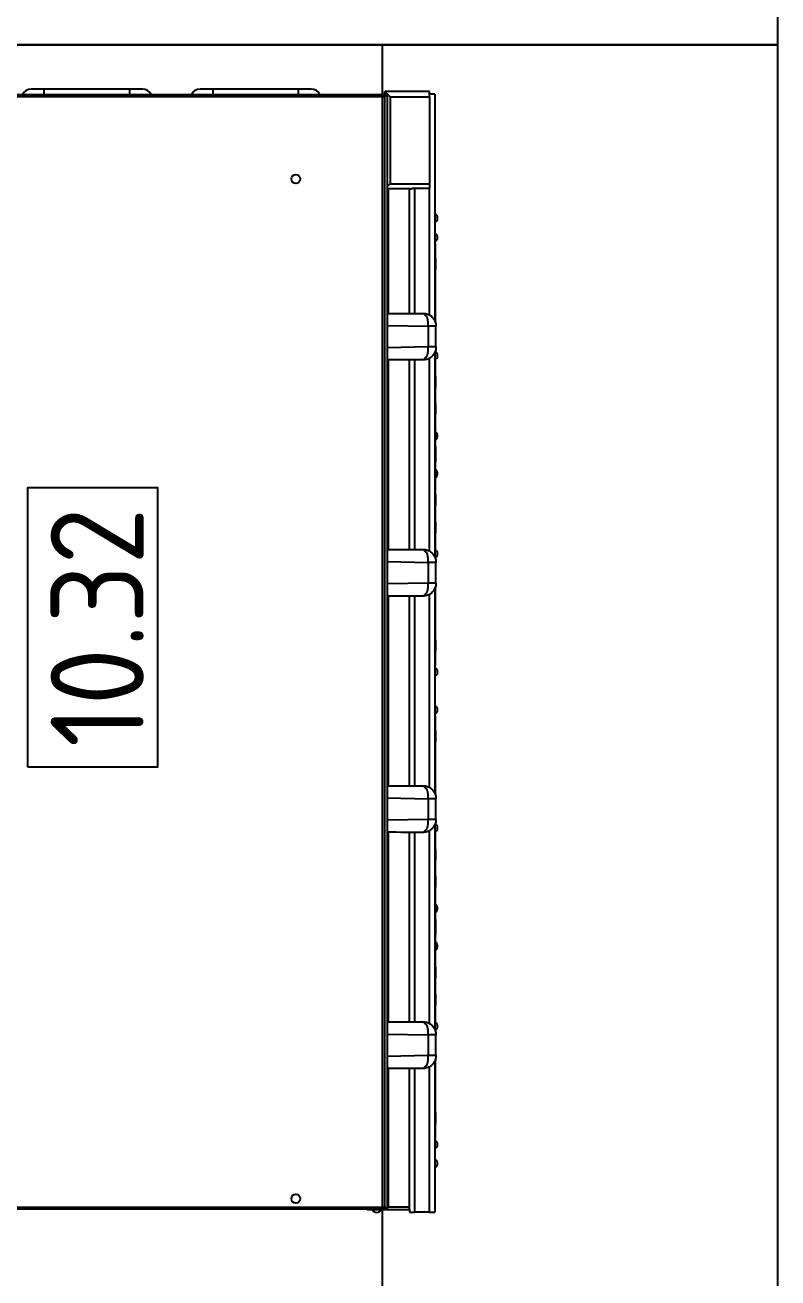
# Model space of a CAD drawing. Header units: inches. Extents: x 0 to 24647, y -6 to 17516.
# Drawn here: x 6069 to 6635, y 8262 to 9204 of the extents above; entities that cross this region are included whole.
import ezdxf
from ezdxf.enums import TextEntityAlignment as Align

# ---------------------------------------------------------------- set-up
doc = ezdxf.new("R2010")
doc.units = ezdxf.units.IN
doc.header["$MEASUREMENT"] = 0
doc.linetypes.add('AUSGEZOGEN', pattern=[0])
for name, color, linetype in [('200', 7, 'Continuous'), ('260G', 2, 'Continuous'), ('410P', 4, 'Continuous')]:
    doc.layers.add(name, color=color, linetype=linetype)
doc.styles.add('ISO8', font='isocp2.shx')

# ---------------------------------------------------------------- blocks, each defined once
blk = doc.blocks.new('POS-G-A')
at = {"layer": '410P'}
blk.add_lwpolyline([(-105, -49), (-105, 49), (105, 49), (105, -49)], close=True, dxfattribs=at)
at = {"layer": '410P', "color": 3, "style": 'ISO8'}
blk.add_attdef('POS', text='', height=70, dxfattribs=at).set_placement((0, 0), align=Align.MIDDLE_CENTER)
blk = doc.blocks.new('A$C3F0045C2')
at = {"layer": '260G'}
for p, q in [((2.13, 37.79), (2.13, 489.66)), ((3.84, 487.96), (3.84, 39.5)), ((839.24, 39.5), (839.24, 487.96)), ((840.94, 489.66), (840.94, 37.79)), ((845.01, 296.02), (845.01, 305.54)), ((845.01, 296.02), (840.94, 296.02)), ((845.01, 231.41), (845.01, 296.02)), ((840.94, 231.41), (845.01, 231.41)), ((845.01, 221.88), (845.01, 231.41)), ((840.97, 215.38), (840.97, 185.05)), ((845.01, 169.02), (845.01, 178.54)), ((845.01, 169.02), (840.94, 169.02)), ((845.01, 104.41), (845.01, 169.02)), ((840.94, 104.41), (845.01, 104.41)), ((845.01, 94.88), (845.01, 104.41)), ((840.97, 88.38), (840.97, 39.5)), ((1.9, 52.74), (1.9, 48.86)), ((2.13, 52.74), (1.9, 52.74)), ((1.9, 48.86), (1.9, 20.99)), ((1.9, 48.86), (2.13, 48.86)), ((3.84, 39.5), (2.13, 37.79)), ((840.94, 37.79), (2.13, 37.79)), ((3.81, 20.99), (3.81, 37.79)), ((3.84, 39.5), (839.24, 39.5)), ((117.84, 7.05), (117.24, 37.79)), ((133.99, 37.79), (133.39, 7.05)), ((295.51, 7.05), (294.91, 37.79)), ((311.67, 37.79), (311.07, 7.05)), ((473.31, 7.05), (472.71, 37.79)), ((489.47, 37.79), (488.87, 7.05)), ((650.98, 7.05), (650.38, 37.79)), ((667.14, 37.79), (666.54, 7.05)), ((769.92, 20.53), (769.92, 37.79)), ((771.63, 37.79), (773.81, 35.61)), ((843.08, 39.5), (839.19, 35.61)), ((840.94, 37.79), (839.24, 39.5)), ((840.94, 39.5), (843.08, 39.5)), ((843.08, 5.83), (843.08, 39.5)), ((108.12, 37.01), (3.81, 37.01)), ((285.79, 37.01), (143.11, 37.01)), ((463.59, 37.01), (320.78, 37.01)), ((641.26, 37.01), (498.58, 37.01)), ((769.92, 37.01), (676.26, 37.01)), ((773.81, 35.61), (773.81, 5.83)), ((839.19, 35.61), (773.81, 35.61)), ((839.19, 35.61), (839.19, 5.83)), ((0, 20.99), (0, 17.11)), ((1.9, 20.99), (0, 20.99)), ((1.9, 20.99), (3.81, 20.99)), ((3.81, 20.99), (108.1, 20.99)), ((143.13, 20.99), (285.77, 20.99)), ((320.8, 20.99), (463.57, 20.99)), ((498.6, 20.99), (641.25, 20.99)), ((676.27, 20.99), (769.92, 20.99)), ((0, 5.83), (0, 17.11)), ((108.1, 17.11), (0, 17.11)), ((285.77, 17.11), (143.13, 17.11)), ((463.57, 17.11), (320.8, 17.11)), ((641.24, 17.11), (498.6, 17.11)), ((770.51, 17.11), (676.28, 17.11)), ((770.51, 17.11), (770.51, 5.83)), ((0, 5.83), (0, 1.94)), ((0, 5.83), (109.41, 5.83)), ((113.74, 1.94), (0, 1.94)), ((55.52, 1.61), (55.52, 1.94)), ((61.87, 1.61), (55.52, 1.61)), ((61.87, 1.61), (61.87, 1.94)), ((114.55, 1.61), (61.87, 1.61)), ((64.07, 1.59), (64.07, 1.61)), ((64.71, 1.59), (64.07, 1.59)), ((64.71, 1.59), (64.71, 1.61)), ((66.61, 1.59), (64.71, 1.59)), ((66.61, 1.59), (66.61, 1.61)), ((66.83, 1.59), (66.61, 1.59)), ((75.01, 1.32), (66.75, 1.32)), ((66.83, 1.59), (67.24, 1.59)), ((67.25, 1.59), (67.24, 1.59)), ((67.25, 1.59), (67.25, 1.61)), ((67.88, 1.59), (67.25, 1.59)), ((67.88, 1.59), (67.88, 1.61)), ((73.87, 1.59), (67.88, 1.59)), ((73.87, 1.59), (73.87, 1.61)), ((74.51, 1.59), (73.87, 1.59)), ((74.51, 1.59), (74.51, 1.61)), ((74.51, 1.59), (74.92, 1.59)), ((74.51, 1.59), (74.51, 1.59)), ((75.14, 1.59), (74.92, 1.59)), ((75.14, 1.59), (75.14, 1.61)), ((77.05, 1.59), (75.14, 1.59)), ((77.05, 1.59), (77.05, 1.61)), ((77.68, 1.59), (77.05, 1.59)), ((77.68, 1.59), (77.68, 1.61)), ((117.86, 7.05), (117.84, 7.05)), ((133.39, 7.05), (117.86, 7.05)), ((117.86, 1.05), (133.39, 1.05)), ((136.72, 1.61), (136.7, 1.61)), ((291.41, 1.94), (137.52, 1.94)), ((141.85, 5.83), (287.08, 5.83)), ((144.42, 1.61), (143.03, 1.61)), ((144.42, 1.61), (144.42, 1.94)), ((150.77, 1.61), (144.42, 1.61)), ((150.77, 1.61), (150.77, 1.94)), ((278, 1.61), (150.77, 1.61)), ((152.97, 1.59), (152.97, 1.61)), ((153.61, 1.59), (152.97, 1.59)), ((153.61, 1.59), (153.61, 1.61)), ((155.51, 1.59), (153.61, 1.59)), ((155.51, 1.59), (155.51, 1.61)), ((155.73, 1.59), (155.51, 1.59)), ((163.91, 1.32), (155.65, 1.32)), ((155.73, 1.59), (156.14, 1.59)), ((156.15, 1.59), (156.14, 1.59)), ((156.15, 1.59), (156.15, 1.61)), ((156.78, 1.59), (156.15, 1.59)), ((156.78, 1.59), (156.78, 1.61)), ((162.77, 1.59), (156.78, 1.59)), ((162.77, 1.59), (162.77, 1.61)), ((163.41, 1.59), (162.77, 1.59)), ((163.41, 1.59), (163.41, 1.61)), ((163.41, 1.59), (163.82, 1.59)), ((163.41, 1.59), (163.41, 1.59)), ((164.04, 1.59), (163.82, 1.59)), ((164.04, 1.59), (164.04, 1.61)), ((165.95, 1.59), (164.04, 1.59)), ((165.95, 1.59), (165.95, 1.61)), ((166.58, 1.59), (165.95, 1.59)), ((166.58, 1.59), (166.58, 1.61)), ((173.29, 1.59), (173.29, 1.61)), ((173.39, 1.59), (173.29, 1.59)), ((173.39, 1.59), (173.39, 1.61)), ((179.35, 1.59), (173.39, 1.59)), ((184.23, 1.32), (175.97, 1.32)), ((179.35, 1.59), (179.35, 1.61)), ((180.42, 1.59), (179.35, 1.59)), ((180.42, 1.59), (180.42, 1.61)), ((186.8, 1.59), (180.42, 1.59)), ((186.8, 1.59), (186.8, 1.61)), ((186.9, 1.59), (186.8, 1.59)), ((186.9, 1.59), (186.9, 1.61)), ((208.63, 1.36), (208.63, 1.61)), ((220.15, 1.36), (208.63, 1.36)), ((211.82, 1.36), (211.82, 1.1)), ((211.82, 1.1), (213.24, 1.1)), ((213.24, 1.36), (213.24, 1.1)), ((213.24, 1.1), (215.53, 1.1)), ((215.53, 1.36), (215.53, 1.1)), ((215.53, 1.1), (216.67, 1.1)), ((216.67, 1.36), (216.67, 1.1)), ((220.15, 1.36), (220.15, 1.61)), ((241.87, 1.59), (241.87, 1.61)), ((242.51, 1.59), (241.87, 1.59)), ((242.51, 1.59), (242.51, 1.61)), ((244.41, 1.59), (242.51, 1.59)), ((244.41, 1.59), (244.41, 1.61)), ((244.63, 1.59), (244.41, 1.59)), ((252.81, 1.32), (244.55, 1.32)), ((244.63, 1.59), (245.04, 1.59)), ((245.05, 1.59), (245.04, 1.59)), ((245.05, 1.59), (245.05, 1.61)), ((245.68, 1.59), (245.05, 1.59)), ((245.68, 1.59), (245.68, 1.61)), ((251.67, 1.59), (245.68, 1.59)), ((251.67, 1.59), (251.67, 1.61)), ((252.31, 1.59), (251.67, 1.59)), ((252.31, 1.59), (252.31, 1.61)), ((252.31, 1.59), (252.72, 1.59)), ((252.31, 1.59), (252.31, 1.59)), ((252.94, 1.59), (252.72, 1.59)), ((252.94, 1.59), (252.94, 1.61)), ((254.85, 1.59), (252.94, 1.59)), ((254.85, 1.59), (254.85, 1.61)), ((255.48, 1.59), (254.85, 1.59)), ((255.48, 1.59), (255.48, 1.61)), ((262.19, 1.59), (262.19, 1.61)), ((262.29, 1.59), (262.19, 1.59)), ((262.29, 1.59), (262.29, 1.61)), ((268.25, 1.59), (262.29, 1.59)), ((273.13, 1.32), (264.87, 1.32)), ((268.25, 1.59), (268.25, 1.61)), ((269.32, 1.59), (268.25, 1.59)), ((269.32, 1.59), (269.32, 1.61)), ((275.7, 1.59), (269.32, 1.59)), ((275.7, 1.59), (275.7, 1.61)), ((275.8, 1.59), (275.7, 1.59)), ((275.8, 1.59), (275.8, 1.61)), ((278, 1.61), (278, 1.94)), ((284.35, 1.61), (278, 1.61)), ((284.35, 1.61), (284.35, 1.94)), ((285.95, 1.61), (284.35, 1.61)), ((295.54, 7.05), (295.51, 7.05)), ((311.07, 7.05), (295.54, 7.05)), ((295.54, 1.05), (311.07, 1.05)), ((366.9, 1.61), (314.37, 1.61)), ((469.21, 1.94), (315.19, 1.94)), ((319.52, 5.83), (464.88, 5.83)), ((351.09, 1.59), (351.09, 1.61)), ((351.19, 1.59), (351.09, 1.59)), ((351.19, 1.59), (351.19, 1.61)), ((357.15, 1.59), (351.19, 1.59)), ((362.03, 1.32), (353.77, 1.32)), ((357.15, 1.59), (357.15, 1.61)), ((358.22, 1.59), (357.15, 1.59)), ((358.22, 1.59), (358.22, 1.61)), ((364.6, 1.59), (358.22, 1.59)), ((364.6, 1.59), (364.6, 1.61)), ((364.7, 1.59), (364.6, 1.59)), ((364.7, 1.59), (364.7, 1.61)), ((366.9, 1.61), (366.9, 1.94)), ((373.25, 1.61), (366.9, 1.61)), ((373.25, 1.61), (373.25, 1.94)), ((411.12, 1.61), (411.12, 1.94)), ((417.47, 1.61), (411.12, 1.61)), ((417.47, 1.61), (417.47, 1.94)), ((470.03, 1.61), (417.47, 1.61)), ((419.67, 1.59), (419.67, 1.61)), ((420.31, 1.59), (419.67, 1.59)), ((420.31, 1.59), (420.31, 1.61)), ((422.21, 1.59), (420.31, 1.59)), ((422.21, 1.59), (422.21, 1.61)), ((422.43, 1.59), (422.21, 1.59)), ((430.61, 1.32), (422.35, 1.32)), ((422.43, 1.59), (422.84, 1.59)), ((422.85, 1.59), (422.84, 1.59)), ((422.85, 1.59), (422.85, 1.61)), ((423.48, 1.59), (422.85, 1.59)), ((423.48, 1.59), (423.48, 1.61)), ((429.47, 1.59), (423.48, 1.59)), ((429.47, 1.59), (429.47, 1.61)), ((430.11, 1.59), (429.47, 1.59)), ((430.11, 1.59), (430.11, 1.61)), ((430.11, 1.59), (430.52, 1.59)), ((430.11, 1.59), (430.11, 1.59)), ((430.74, 1.59), (430.52, 1.59)), ((430.74, 1.59), (430.74, 1.61)), ((432.65, 1.59), (430.74, 1.59)), ((432.65, 1.59), (432.65, 1.61)), ((433.28, 1.59), (432.65, 1.59)), ((433.28, 1.59), (433.28, 1.61)), ((473.34, 7.05), (473.31, 7.05)), ((488.87, 7.05), (473.34, 7.05)), ((473.34, 1.05), (488.87, 1.05)), ((492.19, 1.61), (492.17, 1.61)), ((646.88, 1.94), (492.99, 1.94)), ((497.32, 5.83), (642.55, 5.83)), ((500.02, 1.61), (498.51, 1.61)), ((500.02, 1.61), (500.02, 1.94)), ((506.37, 1.61), (500.02, 1.61)), ((506.37, 1.61), (506.37, 1.94)), ((633.6, 1.61), (506.37, 1.61)), ((508.57, 1.59), (508.57, 1.61)), ((509.21, 1.59), (508.57, 1.59)), ((509.21, 1.59), (509.21, 1.61)), ((511.11, 1.59), (509.21, 1.59)), ((511.11, 1.59), (511.11, 1.61)), ((511.33, 1.59), (511.11, 1.59)), ((519.51, 1.32), (511.25, 1.32)), ((511.33, 1.59), (511.74, 1.59)), ((511.75, 1.59), (511.74, 1.59)), ((511.75, 1.59), (511.75, 1.61)), ((512.38, 1.59), (511.75, 1.59)), ((512.38, 1.59), (512.38, 1.61)), ((518.37, 1.59), (512.38, 1.59)), ((518.37, 1.59), (518.37, 1.61)), ((519.01, 1.59), (518.37, 1.59)), ((519.01, 1.59), (519.01, 1.61)), ((519.01, 1.59), (519.42, 1.59)), ((519.01, 1.59), (519.01, 1.59)), ((519.64, 1.59), (519.42, 1.59)), ((519.64, 1.59), (519.64, 1.61)), ((521.55, 1.59), (519.64, 1.59)), ((521.55, 1.59), (521.55, 1.61)), ((522.18, 1.59), (521.55, 1.59)), ((522.18, 1.59), (522.18, 1.61)), ((528.89, 1.59), (528.89, 1.61)), ((528.99, 1.59), (528.89, 1.59)), ((528.99, 1.59), (528.99, 1.61)), ((534.95, 1.59), (528.99, 1.59)), ((539.83, 1.32), (531.57, 1.32)), ((534.95, 1.59), (534.95, 1.61)), ((536.02, 1.59), (534.95, 1.59)), ((536.02, 1.59), (536.02, 1.61)), ((542.4, 1.59), (536.02, 1.59)), ((542.4, 1.59), (542.4, 1.61)), ((542.5, 1.59), (542.4, 1.59)), ((542.5, 1.59), (542.5, 1.61)), ((564.23, 1.36), (564.23, 1.61)), ((575.75, 1.36), (564.23, 1.36)), ((567.42, 1.36), (567.42, 1.1)), ((567.42, 1.1), (568.84, 1.1)), ((568.84, 1.36), (568.84, 1.1)), ((568.84, 1.1), (571.13, 1.1)), ((571.13, 1.36), (571.13, 1.1)), ((571.13, 1.1), (572.27, 1.1)), ((572.27, 1.36), (572.27, 1.1)), ((575.75, 1.36), (575.75, 1.61)), ((597.47, 1.59), (597.47, 1.61)), ((598.11, 1.59), (597.47, 1.59)), ((598.11, 1.59), (598.11, 1.61)), ((600.01, 1.59), (598.11, 1.59)), ((600.01, 1.59), (600.01, 1.61)), ((600.23, 1.59), (600.01, 1.59)), ((608.41, 1.32), (600.15, 1.32)), ((600.23, 1.59), (600.64, 1.59)), ((600.65, 1.59), (600.64, 1.59)), ((600.65, 1.59), (600.65, 1.61)), ((601.28, 1.59), (600.65, 1.59)), ((601.28, 1.59), (601.28, 1.61)), ((607.27, 1.59), (601.28, 1.59)), ((607.27, 1.59), (607.27, 1.61)), ((607.91, 1.59), (607.27, 1.59)), ((607.91, 1.59), (607.91, 1.61)), ((607.91, 1.59), (608.32, 1.59)), ((607.91, 1.59), (607.91, 1.59)), ((608.54, 1.59), (608.32, 1.59)), ((608.54, 1.59), (608.54, 1.61)), ((610.45, 1.59), (608.54, 1.59)), ((610.45, 1.59), (610.45, 1.61)), ((611.08, 1.59), (610.45, 1.59)), ((611.08, 1.59), (611.08, 1.61)), ((617.79, 1.59), (617.79, 1.61)), ((617.89, 1.59), (617.79, 1.59)), ((617.89, 1.59), (617.89, 1.61)), ((623.85, 1.59), (617.89, 1.59)), ((628.73, 1.32), (620.47, 1.32)), ((623.85, 1.59), (623.85, 1.61)), ((624.92, 1.59), (623.85, 1.59)), ((624.92, 1.59), (624.92, 1.61)), ((631.3, 1.59), (624.92, 1.59)), ((631.3, 1.59), (631.3, 1.61)), ((631.4, 1.59), (631.3, 1.59)), ((631.4, 1.59), (631.4, 1.61)), ((633.6, 1.61), (633.6, 1.94)), ((639.95, 1.61), (633.6, 1.61)), ((639.95, 1.61), (639.95, 1.94)), ((641.42, 1.61), (639.95, 1.61)), ((651.01, 7.05), (650.98, 7.05)), ((666.54, 7.05), (651.01, 7.05)), ((651.01, 1.05), (666.54, 1.05)), ((722.5, 1.61), (669.85, 1.61)), ((841.17, 1.94), (670.66, 1.94)), ((674.99, 5.83), (770.51, 5.83)), ((706.69, 1.59), (706.69, 1.61)), ((706.79, 1.59), (706.69, 1.59)), ((706.79, 1.59), (706.79, 1.61)), ((712.75, 1.59), (706.79, 1.59)), ((717.63, 1.32), (709.37, 1.32)), ((712.75, 1.59), (712.75, 1.61)), ((713.82, 1.59), (712.75, 1.59)), ((713.82, 1.59), (713.82, 1.61)), ((720.2, 1.59), (713.82, 1.59)), ((720.2, 1.59), (720.2, 1.61)), ((720.3, 1.59), (720.2, 1.59)), ((720.3, 1.59), (720.3, 1.61)), ((722.5, 1.61), (722.5, 1.94)), ((728.85, 1.61), (722.5, 1.61)), ((728.85, 1.61), (728.85, 1.94)), ((773.81, 5.83), (770.51, 5.83)), ((839.19, 5.83), (773.81, 5.83)), ((839.19, 5.83), (843.08, 5.83)), ((841.17, 1.94), (841.17, 5.83))]:
    blk.add_line(p, q, dxfattribs=at)
for centre in [(10.16, 106.56), (777.37, 106.56)]:
    blk.add_circle(centre, 3.33, dxfattribs=at)
for centre, radius, start, end in [((837.74, 305.54), 7.26, 0, 63.86042), ((837.74, 221.88), 7.26, 296.13958, 0), ((837.74, 178.54), 7.26, 0, 63.86042), ((837.74, 94.88), 7.26, 296.13958, 0), ((3.48, 45.68), 3.69, 115.23083, 244.76917), ((36.58, 3.51), 3.69, 205.23083, 334.76917), ((50.98, 3.51), 3.69, 205.23083, 334.76917), ((66.75, 2.21), 0.889, 224.41531, 270), ((75.01, 2.21), 0.889, 270, 315.58469), ((139.88, 3.51), 3.69, 210.94592, 334.76917), ((155.65, 2.21), 0.889, 224.41531, 270), ((163.91, 2.21), 0.889, 270, 315.58469), ((175.97, 2.21), 0.889, 224.41531, 270), ((184.23, 2.21), 0.889, 270, 315.58469), ((200.2, 3.51), 3.69, 211.05579, 328.94421), ((228.65, 3.51), 3.69, 211.05579, 328.94421), ((244.55, 2.21), 0.889, 224.41531, 270), ((252.81, 2.21), 0.889, 270, 315.58469), ((264.87, 2.21), 0.889, 224.41531, 270), ((273.13, 2.21), 0.889, 270, 315.58469), ((289.1, 3.51), 3.69, 205.23083, 328.78461), ((353.77, 2.21), 0.889, 224.41531, 270), ((362.03, 2.21), 0.889, 270, 315.58469), ((377.88, 3.51), 3.69, 205.23083, 334.76917), ((406.45, 3.51), 3.69, 205.23083, 334.76917), ((422.35, 2.21), 0.889, 224.41531, 270), ((430.61, 2.21), 0.889, 270, 315.58469), ((495.35, 3.51), 3.69, 210.94592, 334.76917), ((511.25, 2.21), 0.889, 224.41531, 270), ((519.51, 2.21), 0.889, 270, 315.58469), ((531.57, 2.21), 0.889, 224.41531, 270), ((539.83, 2.21), 0.889, 270, 315.58469), ((555.68, 3.51), 3.69, 211.05579, 328.94421), ((584.12, 3.51), 3.69, 211.05579, 328.94421), ((600.15, 2.21), 0.889, 224.41531, 270), ((608.41, 2.21), 0.889, 270, 315.58469), ((620.47, 2.21), 0.889, 224.41531, 270), ((628.73, 2.21), 0.889, 270, 315.58469), ((644.58, 3.51), 3.69, 205.23083, 328.78461), ((709.37, 2.21), 0.889, 224.41531, 270), ((717.63, 2.21), 0.889, 270, 315.58469), ((733.35, 3.51), 3.69, 205.23083, 334.76917), ((747.78, 3.51), 3.69, 205.23083, 334.76917)]:
    blk.add_arc(centre, radius, start, end, dxfattribs=at)
for points in [[(108.09, 10.56), (108.1, 19.63), (108.11, 28.71), (108.12, 37.79)], [(143.11, 37.79), (143.12, 28.71), (143.13, 19.63), (143.14, 10.56)], [(285.76, 10.56), (285.77, 19.63), (285.78, 28.71), (285.79, 37.79)], [(320.78, 37.79), (320.79, 28.71), (320.8, 19.63), (320.81, 10.56)], [(463.56, 10.56), (463.57, 19.63), (463.58, 28.71), (463.59, 37.79)], [(498.58, 37.79), (498.59, 28.71), (498.6, 19.63), (498.61, 10.56)], [(641.24, 10.56), (641.25, 19.63), (641.26, 28.71), (641.26, 37.79)], [(676.26, 37.79), (676.27, 28.71), (676.27, 19.63), (676.28, 10.56)], [(488.87, 1.05), (488.87, 1.05), (488.87, 1.05), (488.87, 1.05)], [(666.54, 1.05), (666.53, 1.05), (666.53, 1.05), (666.54, 1.05)], [(666.54, 1.05), (666.54, 1.05), (666.54, 1.05), (666.54, 1.05)], [(666.54, 1.05), (666.54, 1.05), (666.54, 1.05), (666.54, 1.05)], [(666.54, 1.05), (666.54, 1.05), (666.87, 1.05), (666.54, 1.05)]]:
    blk.add_open_spline(points, degree=3, dxfattribs=at)
for points, knots in [([(769.92, 20.53), (769.92, 20.52), (769.92, 20.51), (769.93, 20.34), (769.97, 20.13), (770.08, 19.63), (770.16, 19.35), (770.3, 18.79), (770.37, 18.47), (770.48, 17.79), (770.51, 17.44), (770.51, 17.11)], [1.0183876, 1.0183876, 1.0183876, 1.0183876, 1.0206278, 1.0206278, 1.0597471, 1.0597471, 1.0988664, 1.0988664, 1.1378036, 1.1378036, 1.1767407, 1.1767407, 1.1767407, 1.1767407]), ([(117.86, 1.05), (117.86, 1.05), (117.86, 1.05), (117.86, 1.05), (117.86, 1.05), (117.86, 1.05), (117.88, 1.05), (117.89, 1.05), (117.89, 1.05), (117.86, 1.05), (117.86, 1.05), (117.86, 1.05), (117.86, 1.05), (117.86, 1.05), (117.85, 1.05), (117.85, 1.05), (117.85, 1.05), (117.85, 1.05), (117.84, 1.05), (117.84, 1.05), (117.84, 1.05), (117.82, 1.05), (117.82, 1.05), (117.8, 1.05), (117.8, 1.05), (117.77, 1.05), (117.76, 1.05), (117.71, 1.05), (117.68, 1.05), (116.7, 1.07), (115.75, 1.23), (113.94, 1.8), (113.07, 2.23), (111.5, 3.29), (110.8, 3.94), (109.62, 5.4), (109.13, 6.23), (108.36, 8.17), (108.13, 9.33), (108.12, 10.48)], [0, 0, 0, 0, 0.0000543, 0.0000543, 0.0000679, 0.0000679, 0.0035421, 0.0035421, 0.0070163, 0.0070163, 0.0070706, 0.0070706, 0.0071357, 0.0071357, 0.0072443, 0.0072443, 0.0074614, 0.0074614, 0.0076785, 0.0076785, 0.0081128, 0.0081128, 0.0089812, 0.0089812, 0.0098497, 0.0098497, 0.0115867, 0.0115867, 0.0150606, 0.0150606, 0.1273757, 0.1273757, 0.239719, 0.239719, 0.3520473, 0.3520473, 0.4643908, 0.4643908, 0.6026771, 0.6026771, 0.6026771, 0.6026771]), ([(143.14, 10.56), (143.14, 9.53), (142.96, 8.5), (142.3, 6.56), (141.79, 5.63), (140.52, 3.99), (139.74, 3.27), (138, 2.11), (137.02, 1.67), (135.5, 1.26), (134.98, 1.16), (134.2, 1.08), (133.94, 1.06), (133.64, 1.05), (133.62, 1.05), (133.58, 1.05), (133.56, 1.05), (133.52, 1.05), (133.51, 1.05), (133.48, 1.05), (133.47, 1.05), (133.45, 1.05), (133.45, 1.05), (133.43, 1.05), (133.43, 1.05), (133.42, 1.05), (133.41, 1.05), (133.41, 1.05), (133.41, 1.05), (133.4, 1.05), (133.4, 1.05), (133.4, 1.05), (133.4, 1.05), (133.4, 1.05), (133.4, 1.05), (133.4, 1.05), (133.39, 1.05), (133.39, 1.05), (133.39, 1.05), (133.39, 1.05), (133.39, 1.05), (133.39, 1.05), (133.39, 1.05), (133.39, 1.05)], [0, 0, 0, 0, 0.1231541, 0.1231541, 0.2467397, 0.2467397, 0.370686, 0.370686, 0.4952004, 0.4952004, 0.5566238, 0.5566238, 0.5880495, 0.5880495, 0.5909934, 0.5909934, 0.5932013, 0.5932013, 0.5948572, 0.5948572, 0.5963771, 0.5963771, 0.5971371, 0.5971371, 0.597897, 0.597897, 0.598277, 0.598277, 0.598467, 0.598467, 0.5986569, 0.5986569, 0.5987519, 0.5987519, 0.5988469, 0.5988469, 0.5988944, 0.5988944, 0.5989182, 0.5989182, 0.5989419, 0.5989419, 0.5989657, 0.5989657, 0.5989657, 0.5989657]), ([(295.54, 1.05), (295.52, 1.05), (295.5, 1.05), (295.43, 1.05), (295.38, 1.05), (295.17, 1.05), (295.01, 1.06), (294.38, 1.1), (293.9, 1.17), (292.38, 1.5), (291.34, 1.91), (289.53, 3), (288.71, 3.69), (287.36, 5.27), (286.81, 6.19), (286.06, 8.11), (285.84, 9.15), (285.79, 10.28), (285.79, 10.38), (285.79, 10.48)], [0, 0, 0, 0, 0.0019505, 0.0019505, 0.0081923, 0.0081923, 0.0269223, 0.0269223, 0.083239, 0.083239, 0.2111073, 0.2111073, 0.3352165, 0.3352165, 0.4596007, 0.4596007, 0.5836228, 0.5836228, 0.595886, 0.595886, 0.595886, 0.595886]), ([(320.81, 10.56), (320.81, 9.53), (320.64, 8.5), (319.97, 6.56), (319.47, 5.63), (318.2, 3.99), (317.41, 3.27), (315.67, 2.11), (314.69, 1.67), (313.17, 1.26), (312.66, 1.16), (311.87, 1.08), (311.61, 1.06), (311.32, 1.05), (311.29, 1.05), (311.25, 1.05), (311.23, 1.05), (311.2, 1.05), (311.18, 1.05), (311.16, 1.05), (311.14, 1.05), (311.12, 1.05), (311.12, 1.05), (311.11, 1.05), (311.1, 1.05), (311.09, 1.05), (311.09, 1.05), (311.08, 1.05), (311.08, 1.05), (311.08, 1.05), (311.07, 1.05), (311.07, 1.05), (311.07, 1.05), (311.07, 1.05), (311.07, 1.05), (311.07, 1.05), (311.07, 1.05), (311.07, 1.05), (311.07, 1.05), (311.07, 1.05), (311.07, 1.05), (311.07, 1.05), (311.07, 1.05), (311.07, 1.05), (311.07, 1.05), (311.07, 1.05)], [0, 0, 0, 0, 0.1231541, 0.1231541, 0.2467397, 0.2467397, 0.370686, 0.370686, 0.4952004, 0.4952004, 0.5566238, 0.5566238, 0.5880495, 0.5880495, 0.5909934, 0.5909934, 0.5932013, 0.5932013, 0.5948572, 0.5948572, 0.5963771, 0.5963771, 0.5971371, 0.5971371, 0.597897, 0.597897, 0.598277, 0.598277, 0.598467, 0.598467, 0.5986569, 0.5986569, 0.5987519, 0.5987519, 0.5988469, 0.5988469, 0.5988944, 0.5988944, 0.5989182, 0.5989182, 0.5989419, 0.5989419, 0.5989657, 0.5989657, 0.5989741, 0.5989741, 0.5989741, 0.5989741]), ([(473.34, 1.05), (473.32, 1.05), (473.3, 1.05), (473.23, 1.05), (473.18, 1.05), (472.97, 1.05), (472.81, 1.06), (472.18, 1.1), (471.7, 1.17), (470.18, 1.5), (469.14, 1.91), (467.33, 3), (466.51, 3.69), (465.16, 5.27), (464.61, 6.19), (463.86, 8.11), (463.64, 9.15), (463.59, 10.28), (463.59, 10.38), (463.59, 10.48)], [0, 0, 0, 0, 0.0019505, 0.0019505, 0.0081923, 0.0081923, 0.0269223, 0.0269223, 0.083239, 0.083239, 0.2111073, 0.2111073, 0.3352165, 0.3352165, 0.4596007, 0.4596007, 0.5836228, 0.5836228, 0.595886, 0.595886, 0.595886, 0.595886]), ([(498.61, 10.56), (498.61, 9.53), (498.44, 8.5), (497.77, 6.56), (497.27, 5.63), (496, 3.99), (495.21, 3.27), (493.47, 2.11), (492.49, 1.67), (490.97, 1.26), (490.46, 1.16), (489.67, 1.08), (489.41, 1.06), (489.12, 1.05), (489.09, 1.05), (489.05, 1.05), (489.03, 1.05), (489, 1.05), (488.98, 1.05), (488.96, 1.05), (488.94, 1.05), (488.92, 1.05), (488.92, 1.05), (488.91, 1.05), (488.9, 1.05), (488.89, 1.05), (488.89, 1.05), (488.88, 1.05), (488.88, 1.05), (488.88, 1.05), (488.87, 1.05), (488.87, 1.05), (488.87, 1.05), (488.87, 1.05), (488.87, 1.05), (488.87, 1.05), (488.87, 1.05), (488.87, 1.05), (488.87, 1.05), (488.87, 1.05), (488.87, 1.05), (488.87, 1.05), (488.87, 1.05), (488.87, 1.05)], [0, 0, 0, 0, 0.1231541, 0.1231541, 0.2467397, 0.2467397, 0.370686, 0.370686, 0.4952004, 0.4952004, 0.5566238, 0.5566238, 0.5880495, 0.5880495, 0.5909934, 0.5909934, 0.5932013, 0.5932013, 0.5948572, 0.5948572, 0.5963771, 0.5963771, 0.5971371, 0.5971371, 0.597897, 0.597897, 0.598277, 0.598277, 0.598467, 0.598467, 0.5986569, 0.5986569, 0.5987519, 0.5987519, 0.5988469, 0.5988469, 0.5988944, 0.5988944, 0.5989182, 0.5989182, 0.5989419, 0.5989419, 0.5989657, 0.5989657, 0.5989657, 0.5989657]), ([(651.01, 1.05), (650.99, 1.05), (650.98, 1.05), (650.91, 1.05), (650.85, 1.05), (650.64, 1.05), (650.48, 1.06), (649.85, 1.1), (649.37, 1.17), (647.85, 1.5), (646.82, 1.91), (645, 3), (644.18, 3.69), (642.84, 5.27), (642.29, 6.19), (641.53, 8.11), (641.31, 9.15), (641.27, 10.28), (641.26, 10.38), (641.26, 10.48)], [0, 0, 0, 0, 0.0019505, 0.0019505, 0.0081923, 0.0081923, 0.0269223, 0.0269223, 0.083239, 0.083239, 0.2111073, 0.2111073, 0.3352165, 0.3352165, 0.4596007, 0.4596007, 0.5836228, 0.5836228, 0.595886, 0.595886, 0.595886, 0.595886]), ([(676.28, 10.56), (676.28, 9.53), (676.11, 8.5), (675.44, 6.56), (674.94, 5.63), (673.67, 3.99), (672.89, 3.27), (671.14, 2.11), (670.16, 1.67), (668.64, 1.26), (668.13, 1.16), (667.35, 1.08), (667.08, 1.06), (666.79, 1.05), (666.77, 1.05), (666.72, 1.05), (666.7, 1.05), (666.67, 1.05), (666.66, 1.05), (666.63, 1.05), (666.62, 1.05), (666.6, 1.05), (666.59, 1.05), (666.58, 1.05), (666.57, 1.05), (666.56, 1.05), (666.56, 1.05), (666.55, 1.05), (666.55, 1.05), (666.55, 1.05), (666.55, 1.05), (666.55, 1.05), (666.54, 1.05), (666.54, 1.05), (666.54, 1.05), (666.54, 1.05), (666.54, 1.05), (666.54, 1.05), (666.54, 1.05), (666.54, 1.05), (666.54, 1.05), (666.54, 1.05), (666.54, 1.05), (666.54, 1.05), (666.54, 1.05), (666.54, 1.05)], [0, 0, 0, 0, 0.1231541, 0.1231541, 0.2467397, 0.2467397, 0.370686, 0.370686, 0.4952004, 0.4952004, 0.5566238, 0.5566238, 0.5880495, 0.5880495, 0.5909934, 0.5909934, 0.5932013, 0.5932013, 0.5948572, 0.5948572, 0.5963771, 0.5963771, 0.5971371, 0.5971371, 0.597897, 0.597897, 0.598277, 0.598277, 0.598467, 0.598467, 0.5986569, 0.5986569, 0.5987519, 0.5987519, 0.5988469, 0.5988469, 0.5988944, 0.5988944, 0.5989182, 0.5989182, 0.5989419, 0.5989419, 0.5989657, 0.5989657, 0.5989741, 0.5989741, 0.5989741, 0.5989741]), ([(117.86, 1.05), (117.86, 1.05), (117.86, 1.05), (117.86, 1.05), (117.86, 1.05), (117.86, 1.05), (117.86, 1.05), (117.86, 1.05), (117.86, 1.05), (117.86, 1.05), (117.86, 1.05), (117.86, 1.05), (117.86, 1.05), (117.85, 1.05), (117.85, 1.05), (117.85, 1.05), (117.84, 1.05), (117.84, 1.05), (117.84, 1.05), (117.82, 1.05), (117.82, 1.05), (117.8, 1.05), (117.8, 1.05), (117.77, 1.05), (117.76, 1.05), (117.71, 1.05), (117.68, 1.05), (116.7, 1.07), (115.75, 1.23), (114.75, 1.55), (114.65, 1.58), (114.55, 1.61)], [0, 0, 0, 0, 0.0000271, 0.0000271, 0.0000543, 0.0000543, 0.0000814, 0.0000814, 0.0001357, 0.0001357, 0.00019, 0.00019, 0.0003203, 0.0003203, 0.0005374, 0.0005374, 0.0007545, 0.0007545, 0.0011887, 0.0011887, 0.0020572, 0.0020572, 0.0029257, 0.0029257, 0.0046626, 0.0046626, 0.0081366, 0.0081366, 0.1204517, 0.1204517, 0.1324281, 0.1324281, 0.1324281, 0.1324281]), ([(117.86, 1.05), (117.86, 1.05), (117.86, 1.05), (117.86, 1.05), (117.86, 1.05), (117.86, 1.05), (117.86, 1.05), (117.86, 1.05), (117.86, 1.06), (117.86, 1.07), (117.86, 1.09), (117.86, 1.12), (117.86, 1.17), (117.86, 1.22), (117.86, 1.28), (117.86, 1.36), (117.86, 1.43), (117.86, 1.52), (117.86, 1.63), (117.86, 1.73), (117.86, 1.85), (117.86, 1.98), (117.86, 2.25), (117.86, 2.57), (117.86, 2.94), (117.86, 3.31), (117.86, 3.72), (117.86, 4.17), (117.86, 4.61), (117.86, 5.08), (117.86, 5.57), (117.86, 6.06), (117.86, 6.55), (117.86, 7.05)], [0.7999942, 0.7999942, 0.7999942, 0.7999942, 0.8007809, 0.8007809, 0.8007809, 0.8046792, 0.8046792, 0.8046792, 0.8124971, 0.8124971, 0.8124971, 0.8281288, 0.8281288, 0.8281288, 0.8437583, 0.8437583, 0.8437583, 0.8593859, 0.8593859, 0.8593859, 0.8750119, 0.8750119, 0.8750119, 0.9062604, 0.9062604, 0.9062604, 0.9375063, 0.9375063, 0.9375063, 0.968752, 0.968752, 0.968752, 1, 1, 1, 1]), ([(117.86, 1.05), (117.86, 1.05), (117.86, 1.05), (117.86, 1.05), (117.86, 1.05), (117.86, 1.05), (117.86, 1.05), (117.86, 1.05), (117.88, 1.05), (117.89, 1.05), (117.89, 1.05), (117.86, 1.05)], [0, 0, 0, 0, 0.000013571, 0.000013571, 0.000882049, 0.000882049, 0.001924223, 0.001924223, 0.005398499, 0.005398499, 0.008762968, 0.008762968, 0.008762968, 0.008762968]), ([(133.39, 1.05), (133.39, 1.05), (133.39, 1.05), (133.39, 1.05), (133.39, 1.05), (133.39, 1.05), (133.39, 1.05), (133.39, 1.05), (133.39, 1.05), (133.39, 1.05), (133.39, 1.07), (133.39, 1.16), (133.39, 1.34), (133.39, 1.61), (133.39, 2.09), (133.39, 2.89), (133.39, 4.14), (133.39, 5.56), (133.39, 6.55), (133.39, 7.05)], [0.7596795, 0.7596795, 0.7596795, 0.7596795, 0.765625, 0.7734375, 0.78125, 0.7890625, 0.7929688, 0.796875, 0.8007812, 0.8046875, 0.8125, 0.828125, 0.84375, 0.859375, 0.875, 0.90625, 0.9375, 0.96875, 1, 1, 1, 1]), ([(136.72, 1.62), (136.48, 1.53), (136.24, 1.46), (135.5, 1.26), (134.98, 1.16), (134.2, 1.08), (133.94, 1.06), (133.64, 1.05), (133.62, 1.05), (133.58, 1.05), (133.56, 1.05), (133.52, 1.05), (133.51, 1.05), (133.48, 1.05), (133.47, 1.05), (133.45, 1.05), (133.45, 1.05), (133.43, 1.05), (133.43, 1.05), (133.42, 1.05), (133.41, 1.05), (133.41, 1.05), (133.41, 1.05), (133.4, 1.05), (133.4, 1.05), (133.4, 1.05), (133.4, 1.05), (133.4, 1.05), (133.4, 1.05), (133.4, 1.05), (133.39, 1.05), (133.39, 1.05), (133.39, 1.05), (133.39, 1.05), (133.39, 1.05), (133.39, 1.05), (133.39, 1.05), (133.39, 1.05), (133.39, 1.05), (133.39, 1.05)], [0.4656071, 0.4656071, 0.4656071, 0.4656071, 0.4952004, 0.4952004, 0.5566238, 0.5566238, 0.5880495, 0.5880495, 0.5909934, 0.5909934, 0.5932013, 0.5932013, 0.5948572, 0.5948572, 0.5963771, 0.5963771, 0.5971371, 0.5971371, 0.597897, 0.597897, 0.598277, 0.598277, 0.598467, 0.598467, 0.5986569, 0.5986569, 0.5987519, 0.5987519, 0.5988469, 0.5988469, 0.5988944, 0.5988944, 0.5989182, 0.5989182, 0.5989419, 0.5989419, 0.5989657, 0.5989657, 0.5989741, 0.5989741, 0.5989741, 0.5989741]), ([(133.39, 1.05), (133.39, 1.05), (133.39, 1.05), (133.39, 1.05), (133.39, 1.05), (133.39, 1.05), (133.39, 1.05)], [0.60105627, 0.60105627, 0.60105627, 0.60105627, 0.6015625, 0.60546875, 0.609375, 0.61234713, 0.61234713, 0.61234713, 0.61234713]), ([(133.39, 1.05), (133.39, 1.05), (133.39, 1.05), (133.39, 1.05), (133.39, 1.05)], [0.620160254, 0.620160254, 0.620160254, 0.620160254, 0.625, 0.627981405, 0.627981405, 0.627981405, 0.627981405]), ([(133.39, 1.05), (133.47, 1.05), (133.39, 1.05), (133.39, 1.05), (133.39, 1.05), (133.39, 1.05), (133.8, 1.05), (133.39, 1.05)], [0, 0, 0, 0, 0.00960475, 0.00960475, 0.02881426, 0.02881426, 0.0768383, 0.0768383, 0.0768383, 0.0768383]), ([(295.54, 1.05), (295.54, 1.05), (295.54, 1.05), (295.54, 1.05), (295.54, 1.05), (295.54, 1.05), (295.54, 1.05), (295.54, 1.05), (295.54, 1.05), (295.54, 1.05), (295.54, 1.05), (295.54, 1.05), (295.54, 1.05), (295.54, 1.05), (295.54, 1.05), (295.54, 1.05), (295.54, 1.05), (295.54, 1.05), (295.54, 1.05), (295.54, 1.05), (295.54, 1.05), (295.54, 1.05), (295.54, 1.05), (295.54, 1.05), (295.54, 1.05), (295.54, 1.05), (295.54, 1.05), (295.54, 1.05), (295.54, 1.05), (295.54, 1.05), (295.54, 1.05), (295.54, 1.05), (295.54, 1.05), (295.54, 1.05), (295.54, 1.05), (295.54, 1.05), (295.54, 1.05), (295.54, 1.05), (295.54, 1.05), (295.54, 1.05), (295.54, 1.05), (295.54, 1.05), (295.54, 1.05), (295.54, 1.05), (295.54, 1.05), (295.54, 1.05), (295.54, 1.05), (295.54, 1.05), (295.54, 1.05), (295.54, 1.05), (295.54, 1.05), (295.54, 1.05), (295.54, 1.05), (295.54, 1.05), (295.54, 1.05), (295.54, 1.05), (295.54, 1.05), (295.54, 1.05), (295.54, 1.05), (295.54, 1.06), (295.54, 1.07), (295.54, 1.09), (295.54, 1.12), (295.54, 1.17), (295.54, 1.22), (295.54, 1.28), (295.54, 1.36), (295.54, 1.43), (295.54, 1.52), (295.54, 1.63), (295.54, 1.73), (295.54, 1.85), (295.54, 1.98), (295.54, 2.25), (295.54, 2.57), (295.54, 2.94), (295.54, 3.31), (295.54, 3.72), (295.54, 4.17), (295.54, 4.61), (295.54, 5.08), (295.54, 5.57), (295.54, 6.06), (295.54, 6.55), (295.54, 7.05)], [0.6010583, 0.6010583, 0.6010583, 0.6010583, 0.6015599, 0.6015599, 0.6015599, 0.6054601, 0.6054601, 0.6054601, 0.6093743, 0.6093743, 0.6093743, 0.6171652, 0.6171652, 0.6171652, 0.6249591, 0.6249591, 0.6249591, 0.6327562, 0.6327562, 0.6327562, 0.6405564, 0.6405564, 0.6405564, 0.6561653, 0.6561653, 0.6561653, 0.6874107, 0.6874107, 0.6874107, 0.7343218, 0.7343218, 0.7343218, 0.7499633, 0.7499633, 0.7499633, 0.7656042, 0.7656042, 0.7656042, 0.7734238, 0.7734238, 0.7734238, 0.7812426, 0.7812426, 0.7812426, 0.7890603, 0.7890603, 0.7890603, 0.7929694, 0.7929694, 0.7929694, 0.7968844, 0.7968844, 0.7968844, 0.8007809, 0.8007809, 0.8007809, 0.8046792, 0.8046792, 0.8046792, 0.8124971, 0.8124971, 0.8124971, 0.8281288, 0.8281288, 0.8281288, 0.8437583, 0.8437583, 0.8437583, 0.8593859, 0.8593859, 0.8593859, 0.8750119, 0.8750119, 0.8750119, 0.9062604, 0.9062604, 0.9062604, 0.9375063, 0.9375063, 0.9375063, 0.968752, 0.968752, 0.968752, 1, 1, 1, 1]), ([(311.07, 1.05), (311.07, 1.05), (311.07, 1.05), (311.07, 1.05), (311.07, 1.05), (311.07, 1.05), (311.07, 1.05), (311.07, 1.05), (311.07, 1.05), (311.07, 1.05), (311.07, 1.07), (311.07, 1.16), (311.07, 1.34), (311.07, 1.61), (311.07, 2.09), (311.07, 2.89), (311.07, 4.14), (311.07, 5.56), (311.07, 6.55), (311.07, 7.05)], [0.7596795, 0.7596795, 0.7596795, 0.7596795, 0.765625, 0.7734375, 0.78125, 0.7890625, 0.7929688, 0.796875, 0.8007812, 0.8046875, 0.8125, 0.828125, 0.84375, 0.859375, 0.875, 0.90625, 0.9375, 0.96875, 1, 1, 1, 1]), ([(311.07, 1.05), (311.07, 1.05), (311.07, 1.05), (311.07, 1.05), (311.07, 1.05), (311.07, 1.05), (311.07, 1.05)], [0.60105627, 0.60105627, 0.60105627, 0.60105627, 0.6015625, 0.60546875, 0.609375, 0.61234713, 0.61234713, 0.61234713, 0.61234713]), ([(311.07, 1.05), (311.07, 1.05), (311.07, 1.05), (311.07, 1.05), (311.07, 1.05)], [0.620160254, 0.620160254, 0.620160254, 0.620160254, 0.625, 0.627981402, 0.627981402, 0.627981402, 0.627981402]), ([(473.34, 1.05), (473.34, 1.05), (473.34, 1.05), (473.34, 1.05), (473.34, 1.05), (473.34, 1.05), (473.34, 1.05), (473.34, 1.05), (473.34, 1.05), (473.34, 1.05), (473.34, 1.05), (473.34, 1.05), (473.34, 1.05), (473.34, 1.05), (473.34, 1.05), (473.34, 1.05), (473.34, 1.05), (473.34, 1.05), (473.34, 1.05), (473.34, 1.05), (473.34, 1.05), (473.34, 1.05), (473.34, 1.05), (473.34, 1.05), (473.34, 1.05), (473.34, 1.05), (473.34, 1.05), (473.34, 1.05), (473.34, 1.05), (473.34, 1.05), (473.34, 1.05), (473.34, 1.05), (473.34, 1.05), (473.34, 1.05), (473.34, 1.05), (473.34, 1.05), (473.34, 1.05), (473.34, 1.05), (473.34, 1.05), (473.34, 1.05), (473.34, 1.05), (473.34, 1.05), (473.34, 1.05), (473.34, 1.05), (473.34, 1.05), (473.34, 1.05), (473.34, 1.05), (473.34, 1.05), (473.34, 1.05), (473.34, 1.05), (473.34, 1.05), (473.34, 1.05), (473.34, 1.05), (473.34, 1.05), (473.34, 1.05), (473.34, 1.05), (473.34, 1.05), (473.34, 1.05), (473.34, 1.05), (473.34, 1.06), (473.34, 1.07), (473.34, 1.09), (473.34, 1.12), (473.34, 1.17), (473.34, 1.22), (473.34, 1.28), (473.34, 1.36), (473.34, 1.43), (473.34, 1.52), (473.34, 1.63), (473.34, 1.73), (473.34, 1.85), (473.34, 1.98), (473.34, 2.25), (473.34, 2.57), (473.34, 2.94), (473.34, 3.31), (473.34, 3.72), (473.34, 4.17), (473.34, 4.61), (473.34, 5.08), (473.34, 5.57), (473.34, 6.06), (473.34, 6.55), (473.34, 7.05)], [0.6010583, 0.6010583, 0.6010583, 0.6010583, 0.6015599, 0.6015599, 0.6015599, 0.6054601, 0.6054601, 0.6054601, 0.6093743, 0.6093743, 0.6093743, 0.6171652, 0.6171652, 0.6171652, 0.6249591, 0.6249591, 0.6249591, 0.6327562, 0.6327562, 0.6327562, 0.6405564, 0.6405564, 0.6405564, 0.6561653, 0.6561653, 0.6561653, 0.6874107, 0.6874107, 0.6874107, 0.7343218, 0.7343218, 0.7343218, 0.7499633, 0.7499633, 0.7499633, 0.7656042, 0.7656042, 0.7656042, 0.7734238, 0.7734238, 0.7734238, 0.7812426, 0.7812426, 0.7812426, 0.7890603, 0.7890603, 0.7890603, 0.7929694, 0.7929694, 0.7929694, 0.7968844, 0.7968844, 0.7968844, 0.8007809, 0.8007809, 0.8007809, 0.8046792, 0.8046792, 0.8046792, 0.8124971, 0.8124971, 0.8124971, 0.8281288, 0.8281288, 0.8281288, 0.8437583, 0.8437583, 0.8437583, 0.8593859, 0.8593859, 0.8593859, 0.8750119, 0.8750119, 0.8750119, 0.9062604, 0.9062604, 0.9062604, 0.9375063, 0.9375063, 0.9375063, 0.968752, 0.968752, 0.968752, 1, 1, 1, 1]), ([(488.87, 1.05), (488.87, 1.05), (488.87, 1.05), (488.87, 1.05), (488.87, 1.05), (488.87, 1.05), (488.87, 1.05), (488.87, 1.05), (488.87, 1.05), (488.87, 1.05), (488.87, 1.07), (488.87, 1.16), (488.87, 1.34), (488.87, 1.61), (488.87, 2.09), (488.87, 2.89), (488.87, 4.14), (488.87, 5.56), (488.87, 6.55), (488.87, 7.05)], [0.7596795, 0.7596795, 0.7596795, 0.7596795, 0.765625, 0.7734375, 0.78125, 0.7890625, 0.7929688, 0.796875, 0.8007812, 0.8046875, 0.8125, 0.828125, 0.84375, 0.859375, 0.875, 0.90625, 0.9375, 0.96875, 1, 1, 1, 1]), ([(488.87, 1.05), (488.87, 1.05), (488.87, 1.05), (488.87, 1.05), (488.87, 1.05), (488.87, 1.05), (488.87, 1.05)], [0.60105627, 0.60105627, 0.60105627, 0.60105627, 0.6015625, 0.60546875, 0.609375, 0.61234713, 0.61234713, 0.61234713, 0.61234713]), ([(488.87, 1.05), (488.87, 1.05), (488.87, 1.05), (488.87, 1.05), (488.87, 1.05)], [0.620160254, 0.620160254, 0.620160254, 0.620160254, 0.625, 0.627981402, 0.627981402, 0.627981402, 0.627981402]), ([(651.01, 1.05), (651.01, 1.05), (651.01, 1.05), (651.01, 1.05), (651.01, 1.05), (651.01, 1.05), (651.01, 1.05), (651.01, 1.05), (651.01, 1.05), (651.01, 1.05), (651.01, 1.05), (651.01, 1.05), (651.01, 1.05), (651.01, 1.05), (651.01, 1.05), (651.01, 1.05), (651.01, 1.05), (651.01, 1.05), (651.01, 1.05), (651.01, 1.05), (651.01, 1.05), (651.01, 1.05), (651.01, 1.05), (651.01, 1.05), (651.01, 1.05), (651.01, 1.05), (651.01, 1.05), (651.01, 1.05), (651.01, 1.05), (651.01, 1.05), (651.01, 1.05), (651.01, 1.05), (651.01, 1.05), (651.01, 1.05), (651.01, 1.05), (651.01, 1.05), (651.01, 1.05), (651.01, 1.05), (651.01, 1.05), (651.01, 1.05), (651.01, 1.05), (651.01, 1.05), (651.01, 1.05), (651.01, 1.05), (651.01, 1.05), (651.01, 1.05), (651.01, 1.05), (651.01, 1.05), (651.01, 1.05), (651.01, 1.05), (651.01, 1.05), (651.01, 1.05), (651.01, 1.05), (651.01, 1.05), (651.01, 1.05), (651.01, 1.05), (651.01, 1.05), (651.01, 1.05), (651.01, 1.05), (651.01, 1.06), (651.01, 1.07), (651.01, 1.09), (651.01, 1.12), (651.01, 1.17), (651.01, 1.22), (651.01, 1.28), (651.01, 1.36), (651.01, 1.43), (651.01, 1.52), (651.01, 1.63), (651.01, 1.73), (651.01, 1.85), (651.01, 1.98), (651.01, 2.25), (651.01, 2.57), (651.01, 2.94), (651.01, 3.31), (651.01, 3.72), (651.01, 4.17), (651.01, 4.61), (651.01, 5.08), (651.01, 5.57), (651.01, 6.06), (651.01, 6.55), (651.01, 7.05)], [0.6010583, 0.6010583, 0.6010583, 0.6010583, 0.6015599, 0.6015599, 0.6015599, 0.6054601, 0.6054601, 0.6054601, 0.6093743, 0.6093743, 0.6093743, 0.6171652, 0.6171652, 0.6171652, 0.6249591, 0.6249591, 0.6249591, 0.6327562, 0.6327562, 0.6327562, 0.6405564, 0.6405564, 0.6405564, 0.6561653, 0.6561653, 0.6561653, 0.6874107, 0.6874107, 0.6874107, 0.7343218, 0.7343218, 0.7343218, 0.7499633, 0.7499633, 0.7499633, 0.7656042, 0.7656042, 0.7656042, 0.7734238, 0.7734238, 0.7734238, 0.7812426, 0.7812426, 0.7812426, 0.7890603, 0.7890603, 0.7890603, 0.7929694, 0.7929694, 0.7929694, 0.7968844, 0.7968844, 0.7968844, 0.8007809, 0.8007809, 0.8007809, 0.8046792, 0.8046792, 0.8046792, 0.8124971, 0.8124971, 0.8124971, 0.8281288, 0.8281288, 0.8281288, 0.8437583, 0.8437583, 0.8437583, 0.8593859, 0.8593859, 0.8593859, 0.8750119, 0.8750119, 0.8750119, 0.9062604, 0.9062604, 0.9062604, 0.9375063, 0.9375063, 0.9375063, 0.968752, 0.968752, 0.968752, 1, 1, 1, 1]), ([(666.54, 1.05), (666.54, 1.05), (666.54, 1.05), (666.54, 1.05), (666.54, 1.05), (666.54, 1.05), (666.54, 1.05), (666.54, 1.05), (666.54, 1.05), (666.54, 1.05), (666.54, 1.07), (666.54, 1.16), (666.54, 1.34), (666.54, 1.61), (666.54, 2.09), (666.54, 2.89), (666.54, 4.14), (666.54, 5.56), (666.54, 6.55), (666.54, 7.05)], [0.7596795, 0.7596795, 0.7596795, 0.7596795, 0.765625, 0.7734375, 0.78125, 0.7890625, 0.7929688, 0.796875, 0.8007812, 0.8046875, 0.8125, 0.828125, 0.84375, 0.859375, 0.875, 0.90625, 0.9375, 0.96875, 1, 1, 1, 1]), ([(666.54, 1.05), (666.54, 1.05), (666.54, 1.05), (666.54, 1.05), (666.54, 1.05), (666.54, 1.05), (666.54, 1.05)], [0.60105627, 0.60105627, 0.60105627, 0.60105627, 0.6015625, 0.60546875, 0.609375, 0.61234713, 0.61234713, 0.61234713, 0.61234713]), ([(666.54, 1.05), (666.54, 1.05), (666.54, 1.05), (666.54, 1.05), (666.54, 1.05)], [0.620160254, 0.620160254, 0.620160254, 0.620160254, 0.625, 0.627981402, 0.627981402, 0.627981402, 0.627981402])]:
    blk.add_open_spline(points, degree=3, knots=knots, dxfattribs=at)
for points, weights, knots in [([(117.84, 7.05), (114.27, 7.05), (111.22, 7.58), (110.19, 8.46), (110.12, 8.54), (109.48, 9.16), (108.81, 9.8), (108.17, 10.42), (108.13, 10.46), (108.1, 10.5), (108.09, 10.54), (108.09, 10.56)], [1, 0.865934035224, 0.858877931815, 0.992943896591, 1, 1, 1, 1, 0.966666666667, 0.89708542879, 0.8355510862, 0.804410460987], [0, 0, 0, 0, 0.19, 0.2, 0.2, 0.21, 0.392, 0.4, 0.4, 0.41, 0.421973, 0.421973, 0.421973, 0.421973]), ([(143.14, 10.56), (143.14, 10.53), (143.13, 10.49), (143.09, 10.46), (143.05, 10.41), (142.41, 9.79), (141.74, 9.14), (141.11, 8.53), (141.04, 8.46), (140.01, 7.58), (136.96, 7.05), (133.39, 7.05)], [0.804410460987, 0.840752884701, 0.903019661374, 0.973333333333, 1, 1, 1, 1, 0.992943896591, 0.858877931815, 0.865934035224, 1], [0.578027, 0.578027, 0.578027, 0.578027, 0.592, 0.6, 0.6, 0.61, 0.792, 0.8, 0.8, 0.81, 1, 1, 1, 1]), ([(295.51, 7.05), (291.94, 7.05), (288.89, 7.58), (287.86, 8.46), (287.79, 8.54), (287.15, 9.16), (286.48, 9.8), (285.85, 10.42), (285.8, 10.46), (285.78, 10.5), (285.76, 10.54), (285.76, 10.56)], [1, 0.865934035224, 0.858877931815, 0.992943896591, 1, 1, 1, 1, 0.966666666667, 0.89708542879, 0.8355510862, 0.804410460987], [0, 0, 0, 0, 0.19, 0.2, 0.2, 0.21, 0.392, 0.4, 0.4, 0.41, 0.421973, 0.421973, 0.421973, 0.421973]), ([(320.81, 10.56), (320.81, 10.53), (320.8, 10.49), (320.77, 10.46), (320.72, 10.41), (320.08, 9.79), (319.41, 9.14), (318.78, 8.53), (318.71, 8.46), (317.68, 7.58), (314.63, 7.05), (311.07, 7.05)], [0.804410460987, 0.8407528847, 0.903019661373, 0.973333333333, 1, 1, 1, 1, 0.992943896591, 0.858877931815, 0.865934035224, 1], [0.578027, 0.578027, 0.578027, 0.578027, 0.592, 0.6, 0.6, 0.61, 0.792, 0.8, 0.8, 0.81, 1, 1, 1, 1]), ([(473.31, 7.05), (469.74, 7.05), (466.69, 7.58), (465.66, 8.46), (465.59, 8.54), (464.95, 9.16), (464.28, 9.8), (463.65, 10.42), (463.6, 10.46), (463.58, 10.5), (463.56, 10.54), (463.56, 10.56)], [1, 0.865934035224, 0.858877931815, 0.992943896591, 1, 1, 1, 1, 0.966666666667, 0.89708542879, 0.8355510862, 0.804410460987], [0, 0, 0, 0, 0.19, 0.2, 0.2, 0.21, 0.392, 0.4, 0.4, 0.41, 0.421973, 0.421973, 0.421973, 0.421973]), ([(498.61, 10.56), (498.61, 10.53), (498.6, 10.49), (498.57, 10.46), (498.52, 10.41), (497.88, 9.79), (497.21, 9.14), (496.58, 8.53), (496.51, 8.46), (495.48, 7.58), (492.43, 7.05), (488.87, 7.05)], [0.804410460987, 0.840752884701, 0.903019661373, 0.973333333333, 1, 1, 1, 1, 0.992943896591, 0.858877931815, 0.865934035224, 1], [0.578027, 0.578027, 0.578027, 0.578027, 0.592, 0.6, 0.6, 0.61, 0.792, 0.8, 0.8, 0.81, 1, 1, 1, 1]), ([(650.98, 7.05), (647.42, 7.05), (644.36, 7.58), (643.34, 8.46), (643.26, 8.54), (642.62, 9.16), (641.95, 9.8), (641.32, 10.42), (641.28, 10.46), (641.25, 10.5), (641.24, 10.54), (641.24, 10.56)], [1, 0.865934035224, 0.858877931815, 0.992943896591, 1, 1, 1, 1, 0.966666666667, 0.89708542879, 0.8355510862, 0.804410460987], [0, 0, 0, 0, 0.19, 0.2, 0.2, 0.21, 0.392, 0.4, 0.4, 0.41, 0.421973, 0.421973, 0.421973, 0.421973]), ([(676.28, 10.56), (676.28, 10.53), (676.27, 10.49), (676.24, 10.46), (676.19, 10.41), (675.55, 9.79), (674.89, 9.14), (674.25, 8.53), (674.19, 8.46), (673.16, 7.58), (670.1, 7.05), (666.54, 7.05)], [0.804410460987, 0.840752884701, 0.903019661373, 0.973333333333, 1, 1, 1, 1, 0.992943896591, 0.858877931815, 0.865934035224, 1], [0.578027, 0.578027, 0.578027, 0.578027, 0.592, 0.6, 0.6, 0.61, 0.792, 0.8, 0.8, 0.81, 1, 1, 1, 1])]:
    blk.add_rational_spline(points, weights, degree=3, knots=knots, dxfattribs=at)
at = {"layer": '410P'}
ref = blk.add_blockref('POS-G-A', (440, 259.46), dxfattribs=dict(at, xscale=-1, rotation=180))
ref.add_attrib('POS', '10.32', dxfattribs={"color": 3, "height": 70, "style": 'ISO8'}).set_placement((440, 255.98), align=Align.MIDDLE_CENTER)
blk = doc.blocks.new('A$C35FD54A4')
at = {"layer": '200'}
for points in [[(2084, 0), (2084, 1040), (0, 1040), (0, 0)], [(0, 297.5), (2084, 297.5), (2084, 742.5), (0, 742.5)]]:
    blk.add_lwpolyline(points, close=True, dxfattribs=at)
at = {"layer": '260G'}
blk.add_blockref('A$C3F0045C2', (1205.8, 256.27), dxfattribs=at)
blk = doc.blocks.new('A$C5E5E35F7')
at = {"layer": '200'}
blk.add_line((0, 1040), (0, 0), dxfattribs=at)
at = {"layer": '200', "linetype": 'AUSGEZOGEN'}
blk.add_lwpolyline([(915.4, 1040), (0, 1040), (0, 0), (915.4, 0)], close=True, dxfattribs=at)
blk = doc.blocks.new('A$C2F2B7757')
at = {"layer": '200'}
for name, p in [('A$C35FD54A4', (0, 0)), ('A$C5E5E35F7', (2084, 0))]:
    blk.add_blockref(name, p, dxfattribs=at)

msp = doc.modelspace()

# ---------------------------------------------------------------- block references
at = {"layer": '200', "extrusion": (0, 0, -1), "xscale": -1, "zscale": -1, "rotation": 270}
msp.add_blockref('A$C2F2B7757', (-6635.2, 7105.5), dxfattribs=at)

doc.saveas('drawing.dxf')
